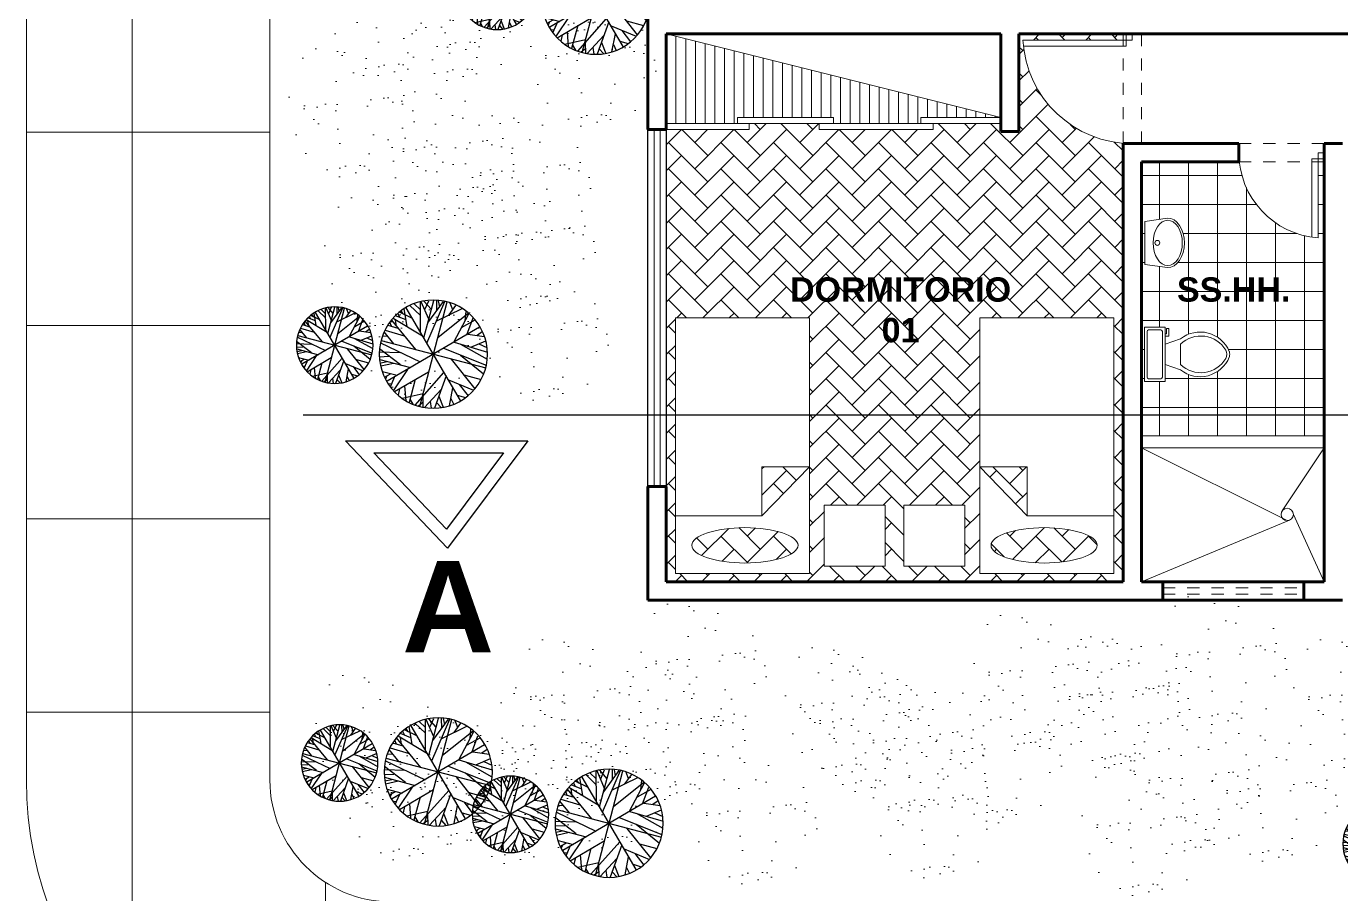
# Model space of a CAD drawing. Header units: millimetres. Extents: x 287 to 445, y 520 to 576.
# Drawn here: x 305.13 to 315.92, y 558.9 to 566.02 of the extents above; entities that cross this region are included whole.
import ezdxf

# ---------------------------------------------------------------- set-up
doc = ezdxf.new("R2010")
doc.units = ezdxf.units.MM
doc.header["$LTSCALE"] = 0.015
doc.linetypes.add('DASHED2', pattern=[9.525, 6.35, -3.175])
doc.layers.add('01 Corte', color=10, linetype='Continuous')
doc.layers.add('puntos alameda', color=94, linetype='Continuous')
for name, color, linetype, lineweight in [('Muebles', 11, 'Continuous', 20), ('Muros', 41, 'Continuous', 60), ('Muros Bajos', 20, 'Continuous', 30), ('pasto', 56, 'Continuous', 5), ('PISOS', 7, 'Continuous', 18), ('Proyecciones', 46, 'Continuous', 0), ('Puertas', 31, 'Continuous', 20), ('Texto', 133, 'Continuous', 20), ('Texturas', 38, 'Continuous', 0), ('Ventanas', 130, 'Continuous', 20)]:
    doc.layers.add(name, color=color, linetype=linetype, lineweight=lineweight)
pattern_1 = [(180, (667.9433, 0), (0, 1.5875), []), (90, (667.9433, 0), (1.5875, 1e-16), [])]
pattern_2 = [(37.5, (331.25146, 339.84353), (-0.01280025, 0.3915306), [0, -0.308864, 0, -0.34544, 0, -0.3302]), (7.5, (331.25146, 339.84353), (0.3596186, 0.5734601), [0, -0.166624, 0, -0.278384, 0, -0.10668]), (327.5, (331.00153, 339.84353), (0.6327939, 0.00114975), [0, -0.1016, 0, -0.36576, 0, -0.47752]), (317.5, (331.0015, 339.84353), (0.6108452, 0.1783435), [0, -0.0508, 0, -0.239776, 0, -0.27432])]

# ---------------------------------------------------------------- blocks, each defined once
blk = doc.blocks.new('lavado 02')
at = {"layer": 'Muebles', "linetype": 'Continuous'}
for p, q in [((419.479, 542.267), (419.505, 542.454)), ((419.505, 542.454), (419.505, 542.454)), ((419.505, 542.454), (419.859, 542.454)), ((419.859, 542.454), (419.859, 542.454)), ((419.859, 542.454), (419.885, 542.267)), ((419.527, 542.333), (419.51, 542.312)), ((419.55, 542.351), (419.527, 542.333)), ((419.578, 542.366), (419.55, 542.351)), ((419.611, 542.377), (419.578, 542.366)), ((419.646, 542.384), (419.611, 542.377)), ((419.682, 542.386), (419.646, 542.384)), ((419.718, 542.384), (419.682, 542.386)), ((419.753, 542.377), (419.718, 542.384)), ((419.785, 542.366), (419.753, 542.377)), ((419.814, 542.351), (419.785, 542.366)), ((419.837, 542.333), (419.814, 542.351)), ((419.854, 542.312), (419.837, 542.333)), ((419.483, 542.24), (419.479, 542.267)), ((419.494, 542.214), (419.483, 542.24)), ((419.513, 542.191), (419.494, 542.214)), ((419.499, 542.29), (419.496, 542.267)), ((419.496, 542.267), (419.499, 542.243)), ((419.51, 542.312), (419.499, 542.29)), ((419.499, 542.243), (419.51, 542.221)), ((419.51, 542.221), (419.527, 542.2)), ((419.837, 542.2), (419.854, 542.221)), ((419.87, 542.214), (419.851, 542.191)), ((419.864, 542.29), (419.854, 542.312)), ((419.854, 542.221), (419.864, 542.243)), ((419.868, 542.267), (419.864, 542.29)), ((419.864, 542.243), (419.868, 542.267)), ((419.881, 542.24), (419.87, 542.214)), ((419.885, 542.267), (419.881, 542.24)), ((419.538, 542.17), (419.513, 542.191)), ((419.527, 542.2), (419.55, 542.182)), ((419.569, 542.153), (419.538, 542.17)), ((419.55, 542.182), (419.578, 542.167)), ((419.604, 542.14), (419.569, 542.153)), ((419.578, 542.167), (419.611, 542.156)), ((419.642, 542.132), (419.604, 542.14)), ((419.611, 542.156), (419.646, 542.149)), ((419.682, 542.13), (419.642, 542.132)), ((419.646, 542.149), (419.682, 542.147)), ((419.682, 542.147), (419.718, 542.149)), ((419.721, 542.132), (419.682, 542.13)), ((419.718, 542.149), (419.753, 542.156)), ((419.76, 542.14), (419.721, 542.132)), ((419.753, 542.156), (419.785, 542.167)), ((419.795, 542.153), (419.76, 542.14)), ((419.785, 542.167), (419.814, 542.182)), ((419.825, 542.17), (419.795, 542.153)), ((419.814, 542.182), (419.837, 542.2)), ((419.851, 542.191), (419.825, 542.17))]:
    blk.add_line(p, q, dxfattribs=at)
blk.add_circle((419.682, 542.352), 0.0203, dxfattribs=at)
blk = doc.blocks.new('inodoro 02')
at = {"layer": 'Muebles'}
for p, q in [((418.605, 542.458, 0.086), (418.605, 542.903, 0.086)), ((418.605, 542.903, 0.086), (418.775, 542.903, 0.086)), ((418.627, 542.5, 0.086), (418.627, 542.861, 0.086)), ((418.648, 542.882, 0.086), (418.733, 542.882, 0.086)), ((418.754, 542.861, 0.086), (418.754, 542.5, 0.086)), ((418.775, 542.903, 0.086), (418.775, 542.458, 0.086)), ((418.807, 542.893, 0.086), (418.786, 542.893, 0.086)), ((418.786, 542.893, 0.086), (418.786, 542.85, 0.086)), ((418.807, 542.829, 0.086), (418.807, 542.893, 0.086)), ((418.786, 542.85, 0.086), (418.775, 542.85, 0.086)), ((418.775, 542.829, 0.086), (418.807, 542.829, 0.086)), ((418.775, 542.765, 0.086), (418.902, 542.808, 0.086)), ((418.902, 542.596, 0.086), (418.902, 542.765, 0.086)), ((418.775, 542.596, 0.086), (418.902, 542.553, 0.086)), ((418.775, 542.458, 0.086), (418.605, 542.458, 0.086)), ((418.733, 542.479, 0.086), (418.648, 542.479, 0.086))]:
    blk.add_line(p, q, dxfattribs=at)
for centre, radius, start, end in [((418.645, 542.863, 0.086), 0.0187, 81.8699, 188.1301), ((418.735, 542.863, 0.086), 0.0187, 351.8699, 98.1301), ((419.063, 542.606, 0.086), 0.258, 22.0286, 128.5309), ((419.068, 542.591, 0.086), 0.24, 31.0532, 133.6323), ((419.063, 542.755, 0.086), 0.258, 231.4693, 337.9716), ((419.068, 542.77, 0.086), 0.24, 226.3679, 328.947), ((419.197, 542.681, 0.086), 0.0848, 335.7318, 24.2682), ((419.221, 542.681, 0.086), 0.0848, 344.8605, 15.1395), ((418.645, 542.498, 0.086), 0.0187, 171.8699, 278.1301), ((418.735, 542.498, 0.086), 0.0187, 261.8699, 8.1301)]:
    blk.add_arc(centre, radius, start, end, dxfattribs=at)
blk = doc.blocks.new('Cama P12')
at = {"layer": 'Muebles'}
for p, q in [((428.793, 546.409), (428.793, 544.309)), ((429.893, 546.409), (428.793, 546.409)), ((429.893, 544.309), (429.893, 546.409)), ((430.016, 546.348), (430.016, 545.848)), ((430.516, 546.348), (430.016, 546.348)), ((430.516, 545.848), (430.516, 546.348)), ((429.504, 545.935), (428.793, 545.935)), ((429.504, 545.935), (429.504, 545.531)), ((429.893, 545.531), (429.504, 545.935)), ((430.016, 545.848), (430.516, 545.848)), ((429.504, 545.531), (429.893, 545.531)), ((428.793, 544.309), (429.893, 544.309))]:
    blk.add_line(p, q, dxfattribs=at)
at = {"layer": 'Muebles', "extrusion": (0, 0, -1)}
blk.add_ellipse((429.364, 546.177), major_axis=(-0.436, 0), ratio=0.332956, dxfattribs=at)
blk = doc.blocks.new('P02')
at = {"layer": 'Proyecciones', "linetype": 'DASHED2'}
for p, q in [((454.165, 543.091), (454.865, 543.091)), ((454.165, 542.941), (454.865, 542.941))]:
    blk.add_line(p, q, dxfattribs=at)
at = {"layer": 'Puertas'}
for p, q in [((454.215, 543.714), (454.215, 543.016)), ((454.265, 543.708), (454.265, 543.066)), ((454.165, 543.066), (454.265, 543.066)), ((454.165, 543.016), (454.215, 543.016))]:
    blk.add_line(p, q, dxfattribs=at)
blk.add_arc((454.165, 543.016), 0.7, 0, 85.904, dxfattribs=at)
blk = doc.blocks.new('p04')
at = {"layer": 'Proyecciones', "linetype": 'DASHED2'}
for p, q in [((451.095, 543.079), (451.995, 543.079)), ((451.095, 542.929), (451.995, 542.929))]:
    blk.add_line(p, q, dxfattribs=at)
at = {"layer": 'Puertas'}
for p, q in [((451.145, 543.902), (451.145, 543.004)), ((451.195, 543.898), (451.195, 543.054)), ((451.095, 543.054), (451.195, 543.054)), ((451.095, 543.004), (451.145, 543.004))]:
    blk.add_line(p, q, dxfattribs=at)
blk.add_arc((451.095, 543.004), 0.9, 0, 86.8153, dxfattribs=at)
blk = doc.blocks.new('Tree - deciduous plan')
for p, q in [((-12.5388, 54.9406), (-7.9613, 59.4546)), ((-12.3627, 32.1443), (-12.5388, 58.7776)), ((-5.3205, 59.6806), (16.5105, 16.7963)), ((2.426, 54.9406), (-1.4472, 59.9056)), ((0, 59.9996), (0, -60)), ((0.4894, 48.6208), (3.6584, 59.6806)), ((18.2711, 35.5298), (5.419, 59.6806)), ((9.8203, 51.5549), (12.8133, 58.5516)), ((-40.1797, 44.558), (-36.4825, 43.2038)), ((-37.0107, 47.0408), (-35.25, 35.5298)), ((-32.6092, 50.4264), (-23.2782, 23.5674)), ((-31.2008, 51.1035), (-0.2149, 20.1818)), ((-26.4472, 46.5894), (-26.2712, 53.8116)), ((-22.0458, 42.0753), (-16.5881, 57.6486)), ((-21.1656, 55.8436), (-0.0388, 45.0094)), ((19.6795, 19.5047), (16.3344, 57.6486)), ((17.0387, 51.1035), (23.2006, 55.1666)), ((17.7429, 43.6552), (25.4894, 54.2636)), ((31.6513, 50.8778), (30.2429, 30.5643)), ((31.1232, 42.5267), (35.8767, 48.1693)), ((-49.8627, 32.8214), (-32.7853, 32.8214)), ((-45.8134, 38.2383), (-40.5318, 33.0471)), ((-43.8768, 36.4326), (-44.405, 40.2696)), ((42, 42), (-42, -42)), ((42, -42), (-42, 42)), ((36.2288, 25.1474), (48.9049, 35.0784)), ((37.1091, 37.1098), (46.6161, 37.5612)), ((-32.2571, 20.6333), (-59.1937, 9.348)), ((-57.081, 17.9248), (-47.0458, 14.7649)), ((-56.0247, 20.859), (-20.8134, 20.859)), ((-54.7923, 24.4702), (-47.75, 21.0847)), ((-53.2078, 27.4044), (-40.1797, 20.859)), ((54.3626, 25.3731), (20.9119, 0.3198)), ((23.3767, 23.3417), (53.3063, 27.4044)), ((-59.7219, 2.8025), (-12.0106, 12.0565)), ((-58.6656, 12.7336), (-35.9543, 7.5424)), ((-54.6162, -24.7335), (-20.2853, 0.0941)), ((29.3626, -6.6771), (59.4682, 7.091)), ((38.5175, 13.4107), (58.2359, 13.6364)), ((-60, 0), (60, 0)), ((-59.7219, -4.8714), (-54.2641, -6.6771)), ((-45.2853, -0.1316), (-59.0177, -10.0627)), ((-58.4895, -12.3197), (-36.4825, -11.6426)), ((-10.074, -10.0627), (-2.5036, -59.7178)), ((9.2922, -9.1598), (59.6443, -2.8401)), ((26.3697, -18.4138), (58.9401, -9.8369)), ((-57.081, -18.4138), (-45.2853, -17.9624)), ((-52.6797, -18.188), (-55.4966, -22.0251)), ((-53.2078, -27.442), (-16.7641, -16.6081)), ((-38.9472, -29.0219), (-51.4472, -30.6018)), ((-47.2219, -19.3166), (-50.2148, -26.3135)), ((-35.9543, -22.4765), (-44.0529, -40.5329)), ((-19.9331, -20.2194), (-28.5599, -52.721)), ((-14.8275, -15.0282), (-14.6515, -57.6865)), ((-0.0388, -19.0909), (25.8415, -53.8495)), ((18.6232, -18.6394), (26.7218, -53.3981)), ((18.7992, -18.6394), (57.3556, -17.2853)), ((38.1654, -18.188), (52.426, -29.0219)), ((45.9119, -24.0564), (55.595, -22.2508)), ((-46.5177, -30.1504), (-49.5106, -33.536)), ((-32.4331, -32.4075), (-48.1021, -35.5674)), ((-43.7008, -34.6645), (-46.6937, -37.373)), ((-24.6867, -37.8244), (-38.7712, -45.7241)), ((-14.6515, -36.2445), (-27.6797, -52.9467)), ((-14.6515, -32.1818), (-3.912, -59.4922)), ((-6.2008, -36.2445), (17.919, -57.0094)), ((22.8485, -36.4702), (35.3485, -48.4326)), ((30.419, -30.1504), (32.3556, -50.0125)), ((31.4753, -31.279), (49.6091, -33.3103)), ((41.5105, -32.6332), (46.088, -38.0501)), ((-26.2712, -43.9185), (-34.7219, -48.6583)), ((-14.6515, -47.3041), (-25.0388, -54.3009)), ((-21.5177, -45.4984), (-19.9331, -56.1065)), ((-8.4895, -47.5298), (-11.4825, -58.5893)), ((-6.3768, -52.721), (-9.3698, -58.815)), ((8.4119, -53.1724), (3.8344, -59.4922)), ((5.9471, -46.6269), (10.5246, -58.5893)), ((24.7852, -44.8213), (23.0246, -54.978))]:
    blk.add_line(p, q)
blk.add_circle((0, 0), 60)

msp = doc.modelspace()

# ---------------------------------------------------------------- hatches: boundary and pattern name
at = {"layer": 'Muebles'}
h = msp.add_hatch(dxfattribs=at)
h.set_pattern_fill('LINE', color=256, scale=0.025, angle=90, style=0)
h.set_pattern_definition([(90, (-85.85927, 32.8258), (-0.079375, 5e-18), [])])
h.paths.add_polyline_path([(310.38, 565.959), (310.38, 565.224), (310.964, 565.224), (310.964, 565.274), (311.753, 565.274), (311.753, 565.224), (312.47, 565.224), (312.47, 565.274), (313.126, 565.274)])
at = {"layer": 'pasto', "ltscale": 0.3}
h = msp.add_hatch(dxfattribs=at)
h.set_pattern_fill('AR-SAND', color=256, scale=0.008, style=0)
h.set_pattern_definition([(37.5, (325.54995, 346.6407), (-0.01280025, 0.3915306), [0, -0.308864, 0, -0.34544, 0, -0.3302]), (7.5, (325.54995, 346.6407), (0.3596186, 0.5734601), [0, -0.166624, 0, -0.278384, 0, -0.10668]), (327.5, (325.30002, 346.6407), (0.6327939, 0.00114975), [0, -0.1016, 0, -0.36576, 0, -0.47752]), (317.5, (325.3, 346.6407), (0.6108452, 0.1783435), [0, -0.0508, 0, -0.239776, 0, -0.27432])])
edge = h.paths.add_edge_path()
edge.add_arc((309.614, 566.495), 0.588, 0, 360)
h = msp.add_hatch(dxfattribs=at)
h.set_pattern_fill('AR-SAND', color=256, scale=0.008, style=0)
h.set_pattern_definition([(37.5, (324.57754, 346.47894), (-0.01280025, 0.3915306), [0, -0.308864, 0, -0.34544, 0, -0.3302]), (7.5, (324.57754, 346.47894), (0.3596186, 0.5734601), [0, -0.166624, 0, -0.278384, 0, -0.10668]), (327.5, (324.3276, 346.47894), (0.6327939, 0.00114975), [0, -0.1016, 0, -0.36576, 0, -0.47752]), (317.5, (324.3276, 346.47894), (0.6108452, 0.1783435), [0, -0.0508, 0, -0.239776, 0, -0.27432])])
edge = h.paths.add_edge_path()
edge.add_arc((308.642, 566.333), 0.588, 0, 360)
h = msp.add_hatch(dxfattribs=at)
h.set_pattern_fill('AR-SAND', color=256, scale=0.008, style=0)
h.set_pattern_definition([(37.5, (323.99142, 346.29603), (-0.01280025, 0.3915306), [0, -0.308864, 0, -0.34544, 0, -0.3302]), (7.5, (323.9914, 346.29603), (0.3596186, 0.5734601), [0, -0.166624, 0, -0.278384, 0, -0.10668]), (327.5, (323.7415, 346.29603), (0.6327939, 0.00114975), [0, -0.1016, 0, -0.36576, 0, -0.47752]), (317.5, (323.7415, 346.29603), (0.6108452, 0.1783435), [0, -0.0508, 0, -0.239776, 0, -0.27432])])
edge = h.paths.add_edge_path()
edge.add_arc((308.056, 566.15), 0.588, 0, 360)
h = msp.add_hatch(dxfattribs=at)
h.set_pattern_fill('AR-SAND', color=256, scale=0.008, style=0)
h.set_pattern_definition([(37.5, (324.55566, 346.25703), (-0.01280025, 0.3915306), [0, -0.308864, 0, -0.34544, 0, -0.3302]), (7.5, (324.55566, 346.25703), (0.3596186, 0.5734601), [0, -0.166624, 0, -0.278384, 0, -0.10668]), (327.5, (324.30572, 346.25703), (0.6327939, 0.00114975), [0, -0.1016, 0, -0.36576, 0, -0.47752]), (317.5, (324.3057, 346.25703), (0.6108452, 0.1783435), [0, -0.0508, 0, -0.239776, 0, -0.27432])])
edge = h.paths.add_edge_path()
edge.add_arc((308.62, 566.111), 0.588, 0, 360)
h = msp.add_hatch(dxfattribs=at)
h.set_pattern_fill('AR-SAND', color=256, scale=0.008, style=0)
h.set_pattern_definition([(37.5, (325.656, 345.88048), (-0.01280025, 0.3915306), [0, -0.308864, 0, -0.34544, 0, -0.3302]), (7.5, (325.656, 345.8805), (0.3596186, 0.5734601), [0, -0.166624, 0, -0.278384, 0, -0.10668]), (327.5, (325.40605, 345.88048), (0.6327939, 0.00114975), [0, -0.1016, 0, -0.36576, 0, -0.47752]), (317.5, (325.40605, 345.8805), (0.6108452, 0.1783435), [0, -0.0508, 0, -0.239776, 0, -0.27432])])
edge = h.paths.add_edge_path()
edge.add_arc((309.72, 565.735), 0.588, 0, 360)
h = msp.add_hatch(dxfattribs=at)
h.set_pattern_fill('AR-SAND', color=256, scale=0.008, style=0)
h.set_pattern_definition([(37.5, (323.6732, 345.46493), (-0.01280025, 0.3915306), [0, -0.308864, 0, -0.34544, 0, -0.3302]), (7.5, (323.6732, 345.46493), (0.3596186, 0.5734601), [0, -0.166624, 0, -0.278384, 0, -0.10668]), (327.5, (323.42326, 345.46493), (0.6327939, 0.00114975), [0, -0.1016, 0, -0.36576, 0, -0.47752]), (317.5, (323.42326, 345.4649), (0.6108452, 0.1783435), [0, -0.0508, 0, -0.239776, 0, -0.27432])])
edge = h.paths.add_edge_path()
edge.add_arc((307.737, 565.319), 0.588, 0, 360)
h = msp.add_hatch(dxfattribs=at)
h.set_pattern_fill('AR-SAND', color=256, scale=0.008, style=0)
h.set_pattern_definition([(37.5, (324.487, 345.11377), (-0.01280025, 0.3915306), [0, -0.308864, 0, -0.34544, 0, -0.3302]), (7.5, (324.487, 345.11377), (0.3596186, 0.5734601), [0, -0.166624, 0, -0.278384, 0, -0.10668]), (327.5, (324.23705, 345.11377), (0.6327939, 0.00114975), [0, -0.1016, 0, -0.36576, 0, -0.47752]), (317.5, (324.23705, 345.11377), (0.6108452, 0.1783435), [0, -0.0508, 0, -0.239776, 0, -0.27432])])
edge = h.paths.add_edge_path()
edge.add_arc((308.551, 564.968), 0.588, 0, 360)
h = msp.add_hatch(dxfattribs=at)
h.set_pattern_fill('AR-SAND', color=256, scale=0.008, style=0)
h.set_pattern_definition([(37.5, (325.121, 344.91657), (-0.01280025, 0.3915306), [0, -0.308864, 0, -0.34544, 0, -0.3302]), (7.5, (325.121, 344.91657), (0.3596186, 0.5734601), [0, -0.166624, 0, -0.278384, 0, -0.10668]), (327.5, (324.87105, 344.91657), (0.6327939, 0.00114975), [0, -0.1016, 0, -0.36576, 0, -0.47752]), (317.5, (324.87105, 344.91657), (0.6108452, 0.1783435), [0, -0.0508, 0, -0.239776, 0, -0.27432])])
edge = h.paths.add_edge_path()
edge.add_arc((309.185, 564.771), 0.588, 0, 360)
h = msp.add_hatch(dxfattribs=at)
h.set_pattern_fill('AR-SAND', color=256, scale=0.008, style=0)
h.set_pattern_definition([(37.5, (324.40756, 344.7316), (-0.01280025, 0.3915306), [0, -0.308864, 0, -0.34544, 0, -0.3302]), (7.5, (324.40756, 344.7316), (0.3596186, 0.5734601), [0, -0.166624, 0, -0.278384, 0, -0.10668]), (327.5, (324.15763, 344.7316), (0.6327939, 0.00114975), [0, -0.1016, 0, -0.36576, 0, -0.47752]), (317.5, (324.1576, 344.7316), (0.6108452, 0.1783435), [0, -0.0508, 0, -0.239776, 0, -0.27432])])
edge = h.paths.add_edge_path()
edge.add_arc((308.472, 564.586), 0.588, 0, 360)
h = msp.add_hatch(dxfattribs=at)
h.set_pattern_fill('AR-SAND', color=256, scale=0.008, style=0)
h.set_pattern_definition([(37.5, (325.1583, 344.39185), (-0.01280025, 0.3915306), [0, -0.308864, 0, -0.34544, 0, -0.3302]), (7.5, (325.1583, 344.39185), (0.3596186, 0.5734601), [0, -0.166624, 0, -0.278384, 0, -0.10668]), (327.5, (324.90835, 344.39185), (0.6327939, 0.00114975), [0, -0.1016, 0, -0.36576, 0, -0.47752]), (317.5, (324.90835, 344.39185), (0.6108452, 0.1783435), [0, -0.0508, 0, -0.239776, 0, -0.27432])])
edge = h.paths.add_edge_path()
edge.add_arc((309.222, 564.246), 0.588, 0, 360)
h = msp.add_hatch(dxfattribs=at)
h.set_pattern_fill('AR-SAND', color=256, scale=0.008, style=0)
h.set_pattern_definition([(37.5, (323.96694, 344.24272), (-0.01280025, 0.3915306), [0, -0.308864, 0, -0.34544, 0, -0.3302]), (7.5, (323.96694, 344.2427), (0.3596186, 0.5734601), [0, -0.166624, 0, -0.278384, 0, -0.10668]), (327.5, (323.717, 344.2427), (0.6327939, 0.00114975), [0, -0.1016, 0, -0.36576, 0, -0.47752]), (317.5, (323.717, 344.2427), (0.6108452, 0.1783435), [0, -0.0508, 0, -0.239776, 0, -0.27432])])
edge = h.paths.add_edge_path()
edge.add_arc((308.031, 564.097), 0.588, 0, 360)
h = msp.add_hatch(dxfattribs=at)
h.set_pattern_fill('AR-SAND', color=256, scale=0.008, style=0)
h.set_pattern_definition([(37.5, (324.21173, 343.6805), (-0.01280025, 0.3915306), [0, -0.308864, 0, -0.34544, 0, -0.3302]), (7.5, (324.21173, 343.6805), (0.3596186, 0.5734601), [0, -0.166624, 0, -0.278384, 0, -0.10668]), (327.5, (323.9618, 343.6805), (0.6327939, 0.00114975), [0, -0.1016, 0, -0.36576, 0, -0.47752]), (317.5, (323.9618, 343.6805), (0.6108452, 0.1783435), [0, -0.0508, 0, -0.239776, 0, -0.27432])])
edge = h.paths.add_edge_path()
edge.add_arc((308.276, 563.535), 0.588, 0, 360)
h = msp.add_hatch(dxfattribs=at)
h.set_pattern_fill('AR-SAND', color=256, scale=0.008, style=0)
h.set_pattern_definition([(37.5, (325.26432, 343.6316), (-0.01280025, 0.3915306), [0, -0.308864, 0, -0.34544, 0, -0.3302]), (7.5, (325.2643, 343.6316), (0.3596186, 0.5734601), [0, -0.166624, 0, -0.278384, 0, -0.10668]), (327.5, (325.0144, 343.6316), (0.6327939, 0.00114975), [0, -0.1016, 0, -0.36576, 0, -0.47752]), (317.5, (325.0144, 343.6316), (0.6108452, 0.1783435), [0, -0.0508, 0, -0.239776, 0, -0.27432])])
edge = h.paths.add_edge_path()
edge.add_arc((309.328, 563.486), 0.588, 0, 360)
h = msp.add_hatch(dxfattribs=at)
h.set_pattern_fill('AR-SAND', color=256, scale=0.008, style=0)
h.set_pattern_definition([(37.5, (326.5619, 340.90584), (-0.01280025, 0.3915306), [0, -0.308864, 0, -0.34544, 0, -0.3302]), (7.5, (326.5619, 340.90584), (0.3596186, 0.5734601), [0, -0.166624, 0, -0.278384, 0, -0.10668]), (327.5, (326.31198, 340.90584), (0.6327939, 0.00114975), [0, -0.1016, 0, -0.36576, 0, -0.47752]), (317.5, (326.312, 340.90584), (0.6108452, 0.1783435), [0, -0.0508, 0, -0.239776, 0, -0.27432])])
edge = h.paths.add_edge_path()
edge.add_arc((310.626, 560.76), 0.588, 0, 360)
h = msp.add_hatch(dxfattribs=at)
h.set_pattern_fill('AR-SAND', color=256, scale=0.008, style=0)
h.set_pattern_definition([(37.5, (330.83583, 340.9657), (-0.01280025, 0.3915306), [0, -0.308864, 0, -0.34544, 0, -0.3302]), (7.5, (330.83583, 340.9657), (0.3596186, 0.5734601), [0, -0.166624, 0, -0.278384, 0, -0.10668]), (327.5, (330.5859, 340.9657), (0.6327939, 0.00114975), [0, -0.1016, 0, -0.36576, 0, -0.47752]), (317.5, (330.5859, 340.9657), (0.6108452, 0.1783435), [0, -0.0508, 0, -0.239776, 0, -0.27432])])
edge = h.paths.add_edge_path()
edge.add_arc((314.9, 560.82), 0.588, 0, 360)
h = msp.add_hatch(dxfattribs=at)
h.set_pattern_fill('AR-SAND', color=256, scale=0.008, style=0)
h.set_pattern_definition([(37.5, (329.2962, 340.81304), (-0.01280025, 0.3915306), [0, -0.308864, 0, -0.34544, 0, -0.3302]), (7.5, (329.2962, 340.81304), (0.3596186, 0.5734601), [0, -0.166624, 0, -0.278384, 0, -0.10668]), (327.5, (329.04627, 340.81304), (0.6327939, 0.00114975), [0, -0.1016, 0, -0.36576, 0, -0.47752]), (317.5, (329.04627, 340.81304), (0.6108452, 0.1783435), [0, -0.0508, 0, -0.239776, 0, -0.27432])])
edge = h.paths.add_edge_path()
edge.add_arc((313.36, 560.668), 0.588, 0, 360)
h = msp.add_hatch(dxfattribs=at)
h.set_pattern_fill('AR-SAND', color=256, scale=0.008, style=0)
h.set_pattern_definition([(37.5, (325.5338, 340.6125), (-0.01280025, 0.3915306), [0, -0.308864, 0, -0.34544, 0, -0.3302]), (7.5, (325.5338, 340.6125), (0.3596186, 0.5734601), [0, -0.166624, 0, -0.278384, 0, -0.10668]), (327.5, (325.28386, 340.6125), (0.6327939, 0.00114975), [0, -0.1016, 0, -0.36576, 0, -0.47752]), (317.5, (325.28386, 340.6125), (0.6108452, 0.1783435), [0, -0.0508, 0, -0.239776, 0, -0.27432])])
edge = h.paths.add_edge_path()
edge.add_arc((309.598, 560.467), 0.588, 0, 360)
h = msp.add_hatch(dxfattribs=at)
h.set_pattern_fill('AR-SAND', color=256, scale=0.008, style=0)
h.set_pattern_definition([(37.5, (329.9575, 340.61413), (-0.01280025, 0.3915306), [0, -0.308864, 0, -0.34544, 0, -0.3302]), (7.5, (329.9575, 340.61413), (0.3596186, 0.5734601), [0, -0.166624, 0, -0.278384, 0, -0.10668]), (327.5, (329.70755, 340.61413), (0.6327939, 0.00114975), [0, -0.1016, 0, -0.36576, 0, -0.47752]), (317.5, (329.70755, 340.61413), (0.6108452, 0.1783435), [0, -0.0508, 0, -0.239776, 0, -0.27432])])
edge = h.paths.add_edge_path()
edge.add_arc((314.022, 560.469), 0.588, 0, 360)
h = msp.add_hatch(dxfattribs=at)
h.set_pattern_fill('AR-SAND', color=256, scale=0.008, style=0)
h.set_pattern_definition([(37.5, (330.03792, 340.63695), (-0.01280025, 0.3915306), [0, -0.308864, 0, -0.34544, 0, -0.3302]), (7.5, (330.0379, 340.63695), (0.3596186, 0.5734601), [0, -0.166624, 0, -0.278384, 0, -0.10668]), (327.5, (329.788, 340.63695), (0.6327939, 0.00114975), [0, -0.1016, 0, -0.36576, 0, -0.47752]), (317.5, (329.788, 340.63695), (0.6108452, 0.1783435), [0, -0.0508, 0, -0.239776, 0, -0.27432])])
edge = h.paths.add_edge_path()
edge.add_arc((314.102, 560.491), 0.588, 0, 360)
h = msp.add_hatch(dxfattribs=at)
h.set_pattern_fill('AR-SAND', color=256, scale=0.008, style=0)
h.set_pattern_definition([(37.5, (331.9228, 340.6125), (-0.01280025, 0.3915306), [0, -0.308864, 0, -0.34544, 0, -0.3302]), (7.5, (331.9228, 340.6125), (0.3596186, 0.5734601), [0, -0.166624, 0, -0.278384, 0, -0.10668]), (327.5, (331.67286, 340.6125), (0.6327939, 0.00114975), [0, -0.1016, 0, -0.36576, 0, -0.47752]), (317.5, (331.67286, 340.6125), (0.6108452, 0.1783435), [0, -0.0508, 0, -0.239776, 0, -0.27432])])
edge = h.paths.add_edge_path()
edge.add_arc((315.987, 560.467), 0.588, 0, 360)
h = msp.add_hatch(dxfattribs=at)
h.set_pattern_fill('AR-SAND', color=256, scale=0.008, style=0)
h.set_pattern_definition([(37.5, (327.74906, 340.54687), (-0.01280025, 0.3915306), [0, -0.308864, 0, -0.34544, 0, -0.3302]), (7.5, (327.74906, 340.54687), (0.3596186, 0.5734601), [0, -0.166624, 0, -0.278384, 0, -0.10668]), (327.5, (327.49912, 340.54687), (0.6327939, 0.00114975), [0, -0.1016, 0, -0.36576, 0, -0.47752]), (317.5, (327.4991, 340.54687), (0.6108452, 0.1783435), [0, -0.0508, 0, -0.239776, 0, -0.27432])])
edge = h.paths.add_edge_path()
edge.add_arc((311.813, 560.401), 0.588, 0, 360)
h = msp.add_hatch(dxfattribs=at)
h.set_pattern_fill('AR-SAND', color=256, scale=0.008, style=0)
h.set_pattern_definition([(37.5, (326.38606, 340.3838), (-0.01280025, 0.3915306), [0, -0.308864, 0, -0.34544, 0, -0.3302]), (7.5, (326.38606, 340.3838), (0.3596186, 0.5734601), [0, -0.166624, 0, -0.278384, 0, -0.10668]), (327.5, (326.13613, 340.3838), (0.6327939, 0.00114975), [0, -0.1016, 0, -0.36576, 0, -0.47752]), (317.5, (326.1361, 340.3838), (0.6108452, 0.1783435), [0, -0.0508, 0, -0.239776, 0, -0.27432])])
edge = h.paths.add_edge_path()
edge.add_arc((310.45, 560.238), 0.588, 0, 360)
h = msp.add_hatch(dxfattribs=at)
h.set_pattern_fill('AR-SAND', color=256, scale=0.008, style=0)
h.set_pattern_definition([(37.5, (327.90826, 340.41696), (-0.01280025, 0.3915306), [0, -0.308864, 0, -0.34544, 0, -0.3302]), (7.5, (327.90826, 340.41696), (0.3596186, 0.5734601), [0, -0.166624, 0, -0.278384, 0, -0.10668]), (327.5, (327.65832, 340.41696), (0.6327939, 0.00114975), [0, -0.1016, 0, -0.36576, 0, -0.47752]), (317.5, (327.6583, 340.41696), (0.6108452, 0.1783435), [0, -0.0508, 0, -0.239776, 0, -0.27432])])
edge = h.paths.add_edge_path()
edge.add_arc((311.972, 560.271), 0.588, 0, 360)
h = msp.add_hatch(dxfattribs=at)
h.set_pattern_fill('AR-SAND', color=256, scale=0.008, style=0)
h.set_pattern_definition([(37.5, (323.8937, 340.31918), (-0.01280025, 0.3915306), [0, -0.308864, 0, -0.34544, 0, -0.3302]), (7.5, (323.8937, 340.3192), (0.3596186, 0.5734601), [0, -0.166624, 0, -0.278384, 0, -0.10668]), (327.5, (323.64378, 340.31918), (0.6327939, 0.00114975), [0, -0.1016, 0, -0.36576, 0, -0.47752]), (317.5, (323.6438, 340.3192), (0.6108452, 0.1783435), [0, -0.0508, 0, -0.239776, 0, -0.27432])])
edge = h.paths.add_edge_path()
edge.add_arc((307.958, 560.174), 0.588, 0, 360)
h = msp.add_hatch(dxfattribs=at)
h.set_pattern_fill('AR-SAND', color=256, scale=0.008, style=0)
h.set_pattern_definition([(37.5, (328.34663, 340.25723), (-0.01280025, 0.3915306), [0, -0.308864, 0, -0.34544, 0, -0.3302]), (7.5, (328.34663, 340.25723), (0.3596186, 0.5734601), [0, -0.166624, 0, -0.278384, 0, -0.10668]), (327.5, (328.0967, 340.25723), (0.6327939, 0.00114975), [0, -0.1016, 0, -0.36576, 0, -0.47752]), (317.5, (328.0967, 340.25723), (0.6108452, 0.1783435), [0, -0.0508, 0, -0.239776, 0, -0.27432])])
edge = h.paths.add_edge_path()
edge.add_arc((312.411, 560.112), 0.588, 0, 360)
h = msp.add_hatch(dxfattribs=at)
h.set_pattern_fill('AR-SAND', color=256, scale=0.008, style=0)
h.set_pattern_definition([(37.5, (325.30104, 340.17077), (-0.01280025, 0.3915306), [0, -0.308864, 0, -0.34544, 0, -0.3302]), (7.5, (325.30104, 340.17077), (0.3596186, 0.5734601), [0, -0.166624, 0, -0.278384, 0, -0.10668]), (327.5, (325.0511, 340.17077), (0.6327939, 0.00114975), [0, -0.1016, 0, -0.36576, 0, -0.47752]), (317.5, (325.0511, 340.17077), (0.6108452, 0.1783435), [0, -0.0508, 0, -0.239776, 0, -0.27432])])
edge = h.paths.add_edge_path()
edge.add_arc((309.365, 560.025), 0.588, 0, 360)
h = msp.add_hatch(dxfattribs=at)
h.set_pattern_fill('AR-SAND', color=256, scale=0.008, style=0)
h.set_pattern_definition([(37.5, (328.98672, 340.17315), (-0.01280025, 0.3915306), [0, -0.308864, 0, -0.34544, 0, -0.3302]), (7.5, (328.9867, 340.17315), (0.3596186, 0.5734601), [0, -0.166624, 0, -0.278384, 0, -0.10668]), (327.5, (328.7368, 340.17315), (0.6327939, 0.00114975), [0, -0.1016, 0, -0.36576, 0, -0.47752]), (317.5, (328.7368, 340.17315), (0.6108452, 0.1783435), [0, -0.0508, 0, -0.239776, 0, -0.27432])])
edge = h.paths.add_edge_path()
edge.add_arc((313.051, 560.028), 0.588, 0, 360)
h = msp.add_hatch(dxfattribs=at)
h.set_pattern_fill('AR-SAND', color=256, scale=0.008, style=0)
h.set_pattern_definition([(37.5, (324.58762, 339.9858), (-0.01280025, 0.3915306), [0, -0.308864, 0, -0.34544, 0, -0.3302]), (7.5, (324.5876, 339.9858), (0.3596186, 0.5734601), [0, -0.166624, 0, -0.278384, 0, -0.10668]), (327.5, (324.33768, 339.9858), (0.6327939, 0.00114975), [0, -0.1016, 0, -0.36576, 0, -0.47752]), (317.5, (324.3377, 339.9858), (0.6108452, 0.1783435), [0, -0.0508, 0, -0.239776, 0, -0.27432])])
edge = h.paths.add_edge_path()
edge.add_arc((308.652, 559.84), 0.588, 0, 360)
h = msp.add_hatch(dxfattribs=at)
h.set_pattern_fill('AR-SAND', color=256, scale=0.008, style=0)
h.set_pattern_definition([(37.5, (325.82755, 339.95252), (-0.01280025, 0.3915306), [0, -0.308864, 0, -0.34544, 0, -0.3302]), (7.5, (325.82755, 339.9525), (0.3596186, 0.5734601), [0, -0.166624, 0, -0.278384, 0, -0.10668]), (327.5, (325.5776, 339.9525), (0.6327939, 0.00114975), [0, -0.1016, 0, -0.36576, 0, -0.47752]), (317.5, (325.5776, 339.9525), (0.6108452, 0.1783435), [0, -0.0508, 0, -0.239776, 0, -0.27432])])
edge = h.paths.add_edge_path()
edge.add_arc((309.892, 559.807), 0.588, 0, 360)
h = msp.add_hatch(dxfattribs=at)
h.set_pattern_fill('AR-SAND', color=256, scale=0.008, style=0)
h.set_pattern_definition([(37.5, (330.61137, 339.92762), (-0.01280025, 0.3915306), [0, -0.308864, 0, -0.34544, 0, -0.3302]), (7.5, (330.61137, 339.9276), (0.3596186, 0.5734601), [0, -0.166624, 0, -0.278384, 0, -0.10668]), (327.5, (330.36143, 339.92762), (0.6327939, 0.00114975), [0, -0.1016, 0, -0.36576, 0, -0.47752]), (317.5, (330.36143, 339.9276), (0.6108452, 0.1783435), [0, -0.0508, 0, -0.239776, 0, -0.27432])])
edge = h.paths.add_edge_path()
edge.add_arc((314.675, 559.782), 0.588, 0, 360)
h = msp.add_hatch(dxfattribs=at)
h.set_pattern_fill('AR-SAND', color=256, scale=0.008, style=0)
h.set_pattern_definition([(37.5, (324.11402, 339.85474), (-0.01280025, 0.3915306), [0, -0.308864, 0, -0.34544, 0, -0.3302]), (7.5, (324.114, 339.85474), (0.3596186, 0.5734601), [0, -0.166624, 0, -0.278384, 0, -0.10668]), (327.5, (323.8641, 339.85474), (0.6327939, 0.00114975), [0, -0.1016, 0, -0.36576, 0, -0.47752]), (317.5, (323.8641, 339.85474), (0.6108452, 0.1783435), [0, -0.0508, 0, -0.239776, 0, -0.27432])])
edge = h.paths.add_edge_path()
edge.add_arc((308.178, 559.709), 0.588, 0, 360)
h = msp.add_hatch(dxfattribs=at)
h.set_pattern_fill('AR-SAND', color=256, scale=0.008, style=0)
h.set_pattern_definition([(37.5, (325.026, 339.82608), (-0.01280025, 0.3915306), [0, -0.308864, 0, -0.34544, 0, -0.3302]), (7.5, (325.026, 339.8261), (0.3596186, 0.5734601), [0, -0.166624, 0, -0.278384, 0, -0.10668]), (327.5, (324.77605, 339.82608), (0.6327939, 0.00114975), [0, -0.1016, 0, -0.36576, 0, -0.47752]), (317.5, (324.77605, 339.8261), (0.6108452, 0.1783435), [0, -0.0508, 0, -0.239776, 0, -0.27432])])
edge = h.paths.add_edge_path()
edge.add_arc((309.09, 559.681), 0.588, 0, 360)
h = msp.add_hatch(dxfattribs=at)
h.set_pattern_fill('AR-SAND', color=256, scale=0.008, style=0)
h.set_pattern_definition(pattern_2)
edge = h.paths.add_edge_path()
edge.add_arc((315.316, 559.698), 0.588, 0, 360)
h = msp.add_hatch(dxfattribs=at)
h.set_pattern_fill('AR-SAND', color=256, scale=0.008, style=0)
h.set_pattern_definition(pattern_2)
edge = h.paths.add_edge_path()
edge.add_arc((315.316, 559.698), 0.588, 0, 360)
h = msp.add_hatch(dxfattribs=at)
h.set_pattern_fill('AR-SAND', color=256, scale=0.008, style=0)
h.set_pattern_definition([(37.5, (328.47127, 339.70807), (-0.01280025, 0.3915306), [0, -0.308864, 0, -0.34544, 0, -0.3302]), (7.5, (328.47127, 339.7081), (0.3596186, 0.5734601), [0, -0.166624, 0, -0.278384, 0, -0.10668]), (327.5, (328.22133, 339.70807), (0.6327939, 0.00114975), [0, -0.1016, 0, -0.36576, 0, -0.47752]), (317.5, (328.22133, 339.7081), (0.6108452, 0.1783435), [0, -0.0508, 0, -0.239776, 0, -0.27432])])
edge = h.paths.add_edge_path()
edge.add_arc((312.535, 559.563), 0.588, 0, 360)
h = msp.add_hatch(dxfattribs=at)
h.set_pattern_fill('AR-SAND', color=256, scale=0.008, style=0)
h.set_pattern_definition([(37.5, (326.97806, 339.6592), (-0.01280025, 0.3915306), [0, -0.308864, 0, -0.34544, 0, -0.3302]), (7.5, (326.97806, 339.6592), (0.3596186, 0.5734601), [0, -0.166624, 0, -0.278384, 0, -0.10668]), (327.5, (326.72812, 339.6592), (0.6327939, 0.00114975), [0, -0.1016, 0, -0.36576, 0, -0.47752]), (317.5, (326.7281, 339.6592), (0.6108452, 0.1783435), [0, -0.0508, 0, -0.239776, 0, -0.27432])])
edge = h.paths.add_edge_path()
edge.add_arc((311.042, 559.514), 0.588, 0, 360)
h = msp.add_hatch(dxfattribs=at)
h.set_pattern_fill('AR-SAND', color=256, scale=0.008, style=0)
h.set_pattern_definition([(37.5, (330.1848, 339.5614), (-0.01280025, 0.3915306), [0, -0.308864, 0, -0.34544, 0, -0.3302]), (7.5, (330.1848, 339.5614), (0.3596186, 0.5734601), [0, -0.166624, 0, -0.278384, 0, -0.10668]), (327.5, (329.93486, 339.5614), (0.6327939, 0.00114975), [0, -0.1016, 0, -0.36576, 0, -0.47752]), (317.5, (329.93486, 339.5614), (0.6108452, 0.1783435), [0, -0.0508, 0, -0.239776, 0, -0.27432])])
edge = h.paths.add_edge_path()
edge.add_arc((314.249, 559.416), 0.588, 0, 360)
at = {"layer": 'PISOS'}
h = msp.add_hatch(dxfattribs=at)
h.set_pattern_fill('NET', color=256, scale=0.5, style=0)
h.set_pattern_definition(pattern_1)
h.paths.add_polyline_path([(305.126, 568.205), (307.126, 567.985), (307.126, 559.83, 0.099999), (307.204, 559.442), (305.436, 558.5, -0.115335), (305.126, 559.83)])
h = msp.add_hatch(dxfattribs=at)
h.set_pattern_fill('NET', color=256, scale=0.5, style=0)
h.set_pattern_definition(pattern_1)
h.paths.add_polyline_path([(315.357, 558.83), (321.932, 558.83, -0.022651), (322.291, 558.814, 0.441003), (323.382, 559.809), (323.382, 560.059), (323.382, 560.209), (323.382, 561.309), (323.767, 561.309), (326.457, 561.309), (326.457, 560.433, 0.632615), (325.006, 557.372, -0.173054), (325.903, 554.859), (323.903, 554.859, 0.414214), (321.932, 556.83), (315.209, 556.83)])
h = msp.add_hatch(dxfattribs=at)
h.set_pattern_fill('NET', color=256, scale=0.5, style=0)
h.set_pattern_definition(pattern_1)
h.paths.add_polyline_path([(305.436, 558.5), (307.204, 559.442, 0.301717), (308.126, 558.83), (315.357, 558.83), (315.209, 556.83), (308.126, 556.83, -0.285252)])
at = {"layer": 'Texturas'}
h = msp.add_hatch(dxfattribs=at)
h.set_pattern_fill('AR-HBONE', color=256, scale=0.0015, style=0)
h.set_pattern_definition([(135, (741.77364, 32.8258), (-2e-17, 0.215526147), [0.4572, -0.1524]), (45, (741.66588, 32.93356), (-2e-17, 0.215526147), [0.4572, -0.1524])])
h.paths.add_polyline_path([(310.38, 565.174), (311.061, 565.174), (311.061, 565.224), (311.637, 565.224), (311.637, 565.174), (312.571, 565.174), (312.571, 565.224), (313.126, 565.224), (313.126, 565.159), (313.276, 565.159), (313.276, 565.959), (314.132, 565.959), (314.132, 565.909), (313.308, 565.909, 0.374059), (314.132, 565.062), (314.132, 561.459), (310.38, 561.459), (310.38, 562.243)])
h.paths.add_polyline_path([(312.953, 563.627), (312.953, 561.527), (314.053, 561.527), (314.053, 563.627)], flags=16)
h.paths.add_polyline_path([(311.556, 563.627), (310.456, 563.627), (310.456, 561.527), (311.556, 561.527)], flags=16)
h.paths.add_polyline_path([(312.953, 562.405), (313.343, 562.002), (313.343, 562.405)], flags=0)
h.paths.add_polyline_path([(311.556, 562.405), (311.166, 562.405), (311.166, 562.002)], flags=0)
h.paths.add_polyline_path([(312.33, 562.089), (312.33, 561.589), (312.83, 561.589), (312.83, 562.089)], flags=16)
h.paths.add_polyline_path([(312.179, 562.089), (311.679, 562.089), (311.679, 561.589), (312.179, 561.589)], flags=16)
edge = h.paths.add_edge_path(flags=0)
edge.add_ellipse((313.483, 561.76), major_axis=(-0.436, 0), ratio=0.332956, start_angle=0, end_angle=360, ccw=False)
edge = h.paths.add_edge_path(flags=0)
edge.add_ellipse((311.026, 561.76), major_axis=(0.436, 0), ratio=0.332956, start_angle=0, end_angle=360)
h.paths.add_polyline_path([(313.222, 563.985), (311.387, 563.985), (311.387, 563.428), (313.222, 563.428)], flags=24)
h = msp.add_hatch(dxfattribs=at)
h.set_pattern_fill('NET,_O', color=256, scale=0.075)
h.set_pattern_definition([(0, (-85.85927, 32.8258), (0, 0.238125), []), (90, (-85.85927, 32.8258), (-0.238125, 1e-17), [])])
h.paths.add_polyline_path([(315.782, 564.909), (315.732, 564.909), (315.732, 564.286, -0.362752), (315.086, 564.909), (315.082, 564.909), (314.282, 564.909), (314.282, 562.659), (315.782, 562.659)])
h.paths.add_polyline_path([(315.004, 563.35, -0.132891), (315.004, 563.306, -0.501323), (314.604, 563.2), (314.477, 563.243), (314.477, 563.105), (314.307, 563.105), (314.307, 563.55), (314.477, 563.55), (314.477, 563.497), (314.487, 563.497), (314.487, 563.54), (314.508, 563.54), (314.508, 563.476), (314.477, 563.476), (314.477, 563.413), (314.604, 563.455, -0.501317)], flags=16)
h.paths.add_polyline_path([(314.975, 563.293, -0.48008), (314.604, 563.243), (314.604, 563.413, -0.48008), (314.975, 563.363, -0.215004)], flags=0)
h.paths.add_polyline_path([(314.455, 563.147, -0.5), (314.434, 563.126), (314.349, 563.126, -0.5), (314.328, 563.147), (314.328, 563.508, -0.5), (314.349, 563.529), (314.434, 563.529, -0.5), (314.455, 563.508)], flags=0)
h.paths.add_polyline_path([(314.595, 564.1), (314.574, 564.074), (314.55, 564.056), (314.525, 564.044), (314.498, 564.041), (314.31, 564.066), (314.31, 564.42), (314.498, 564.446), (314.525, 564.442), (314.55, 564.431), (314.574, 564.412), (314.595, 564.387), (314.612, 564.356), (314.624, 564.321), (314.632, 564.283), (314.635, 564.243), (314.632, 564.204), (314.624, 564.165), (314.612, 564.13)], flags=16)
h.paths.add_polyline_path([(314.583, 564.112), (314.564, 564.088), (314.544, 564.071), (314.521, 564.061), (314.498, 564.057), (314.475, 564.061), (314.452, 564.071), (314.431, 564.088), (314.413, 564.112), (314.398, 564.14), (314.387, 564.172), (314.38, 564.207), (314.378, 564.243), (314.38, 564.28), (314.387, 564.314), (314.398, 564.347), (314.413, 564.375), (314.431, 564.398), (314.452, 564.415), (314.475, 564.426), (314.498, 564.429), (314.521, 564.426), (314.544, 564.415), (314.564, 564.398), (314.583, 564.375), (314.597, 564.347), (314.608, 564.314), (314.615, 564.28), (314.618, 564.243), (314.615, 564.207), (314.608, 564.172), (314.597, 564.14)], flags=0)
h.paths.add_polyline_path([(314.392, 564.243, -1), (314.433, 564.243, -1)], flags=0)
h.paths.add_polyline_path([(314.563, 563.985), (315.515, 563.985), (315.515, 563.728), (314.563, 563.728)], flags=24)

# ---------------------------------------------------------------- linework, layer by layer
at = {"layer": '01 Corte'}
msp.add_line((348.295, 562.829), (307.4, 562.829), dxfattribs=at)
msp.add_lwpolyline([(307.746, 562.618), (309.244, 562.618), (308.585, 561.736), (307.746, 562.618)], dxfattribs=at)
msp.add_lwpolyline([(307.979, 562.518), (309.044, 562.518), (308.576, 561.891)], close=True, dxfattribs=at)
at = {"layer": 'Muebles'}
for p, q in [((313.126, 565.274), (310.38, 565.959)), ((313.126, 565.224), (310.38, 565.224)), ((311.753, 565.274), (310.964, 565.274)), ((310.964, 565.274), (310.964, 565.224)), ((311.061, 565.224), (311.061, 565.174)), ((311.637, 565.224), (311.637, 565.174)), ((311.753, 565.274), (311.753, 565.224)), ((312.47, 565.274), (312.47, 565.224)), ((313.126, 565.274), (312.47, 565.274)), ((312.571, 565.224), (312.571, 565.174)), ((311.061, 565.174), (310.38, 565.174)), ((312.571, 565.174), (311.637, 565.174)), ((314.282, 562.659), (315.782, 562.659)), ((314.282, 562.559), (315.479, 561.963)), ((314.282, 562.559), (315.782, 562.559)), ((315.782, 562.559), (315.437, 562.041)), ((314.282, 561.459), (315.498, 561.967)), ((315.782, 561.459), (315.529, 562.013))]:
    msp.add_line(p, q, dxfattribs=at)
msp.add_circle((315.479, 562.013), 0.05, dxfattribs=at)
at = {"layer": 'Muros'}
for p, q in [((310.23, 565.174), (310.23, 566.109)), ((310.38, 565.174), (310.38, 565.959)), ((313.126, 565.959), (313.126, 565.159)), ((316.132, 565.959), (313.276, 565.959)), ((313.276, 565.959), (313.276, 565.159)), ((310.38, 565.174), (310.23, 565.174)), ((313.276, 565.159), (313.126, 565.159)), ((314.132, 565.059), (314.282, 565.059)), ((314.132, 561.459), (314.132, 565.059)), ((314.282, 565.059), (315.082, 565.059)), ((315.082, 565.059), (315.082, 564.909)), ((315.782, 565.059), (315.932, 565.059)), ((315.782, 561.459), (315.782, 565.059)), ((314.282, 564.909), (315.086, 564.909)), ((314.282, 561.459), (314.282, 564.909)), ((310.38, 562.243), (310.23, 562.243)), ((310.23, 561.309), (310.23, 562.243)), ((310.38, 561.459), (310.38, 562.243)), ((310.38, 561.459), (314.132, 561.459)), ((314.282, 561.459), (314.458, 561.459)), ((314.458, 561.459), (315.615, 561.459)), ((314.458, 561.309), (314.458, 561.459)), ((315.615, 561.459), (315.782, 561.459)), ((315.615, 561.309), (315.615, 561.459)), ((310.23, 561.309), (311.232, 561.309)), ((311.232, 561.309), (314.132, 561.309)), ((314.132, 561.309), (314.282, 561.309)), ((314.282, 561.309), (314.458, 561.309)), ((314.458, 561.309), (315.615, 561.309)), ((315.615, 561.309), (315.782, 561.309)), ((315.782, 561.309), (315.932, 561.309))]:
    msp.add_line(p, q, dxfattribs=at)
msp.add_lwpolyline([(313.126, 565.959), (310.38, 565.959)], dxfattribs=at)
at = {"layer": 'Muros Bajos'}
for p, q in [((310.23, 562.243), (310.23, 565.174)), ((310.38, 565.174), (310.38, 562.243))]:
    msp.add_line(p, q, dxfattribs=at)
at = {"layer": 'PISOS'}
for p, q in [((305.126, 569.687), (305.126, 559.83)), ((307.126, 569.687), (307.126, 559.83))]:
    msp.add_line(p, q, dxfattribs=at)
for radius in [3, 1]:
    msp.add_arc((308.126, 559.83), radius, 180, 270, dxfattribs=at)
at = {"layer": 'Ventanas'}
for p, q in [((310.28, 565.174), (310.28, 562.243)), ((310.33, 565.174), (310.33, 562.243))]:
    msp.add_line(p, q, dxfattribs=at)
at = {"layer": 'Ventanas', "linetype": 'DASHED2'}
for p, q in [((314.458, 561.409), (315.615, 561.409)), ((314.458, 561.359), (315.615, 561.359))]:
    msp.add_line(p, q, dxfattribs=at)

# ---------------------------------------------------------------- block references
at = {"layer": 'Muebles'}
for name, p, rotation in [('lavado 02', (856.764, 144.561, -0.086), 90), ('Cama P12', (742.847, 1107.936), 180.000000000012)]:
    msp.add_blockref(name, p, dxfattribs=dict(at, rotation=rotation))
at = {"layer": 'Muebles', "xscale": -1, "rotation": 179.999999999988}
msp.add_blockref('Cama P12', (-118.338, 1107.936), dxfattribs=at)
at = {"layer": 'Muebles'}
msp.add_blockref('inodoro 02', (-104.299, 20.647, -0.086), dxfattribs=at)
at = {"layer": 'Puertas', "xscale": -1, "rotation": 90}
msp.add_blockref('p04', (857.211, 1017.053), dxfattribs=at)
at = {"layer": 'Puertas', "rotation": 180}
msp.add_blockref('P02', (769.947, 1107.999), dxfattribs=at)
at = {"layer": 'puntos alameda', "color": 7, "linetype": 'ByBlock', "lineweight": 0}
for p, xscale, yscale, zscale, rotation in [((309.803, 566.236), -0.007405634628365269, 0.007405634628639746, 0.007405634628594382, 165.3294149667241), ((308.992, 566.309), -0.00524074937675885, 0.005240749376980602, 0.00524074937695538, 165.3294149665158), ((308.468, 563.329), -0.007405634628365269, 0.007405634628639746, 0.007405634628594382, 165.3294149667241), ((307.658, 563.403), -0.00524074937675885, 0.005240749376980602, 0.00524074937695538, 165.3294149665158), ((307.698, 559.971), -0.00524074937675885, 0.005240749376980602, 0.00524074937695538, 165.3294149665158), ((308.508, 559.898), -0.007405634628365269, 0.007405634628639746, 0.007405634628594382, 165.3294149667241), ((309.101, 559.55), -0.00524074937675885, 0.005240749376980602, 0.00524074937695538, 165.3294149665158), ((309.911, 559.476), -0.007405634628365269, 0.007405634628639746, 0.007405634628594382, 165.3294149667241), ((316.25, 559.308), -0.00524074937675885, 0.005240749376980602, 0.00524074937695538, 165.3294149665158)]:
    msp.add_blockref('Tree - deciduous plan', p, dxfattribs=dict(at, xscale=xscale, yscale=yscale, zscale=zscale, rotation=rotation))

# ---------------------------------------------------------------- texts
at = {"layer": 'Texto', "width": 1.0727}
for s, insert, char_height, attachment_point in [('{\\fArial|b1|i0|c0|p34;\\H2x;DORMITORIO 01}', (312.304, 563.96), 0.1, 2), ('{\\fArial|b1|i0|c0|p34;\\H2x;SS.HH.}', (315.039, 563.96), 0.1, 2), ('{\\fArial|b1|i0|c0|p34;A}', (308.589, 560.881), 0.75, 8)]:
    msp.add_mtext(s, dxfattribs=dict(at, insert=insert, char_height=char_height, attachment_point=attachment_point))

doc.saveas('drawing.dxf')
